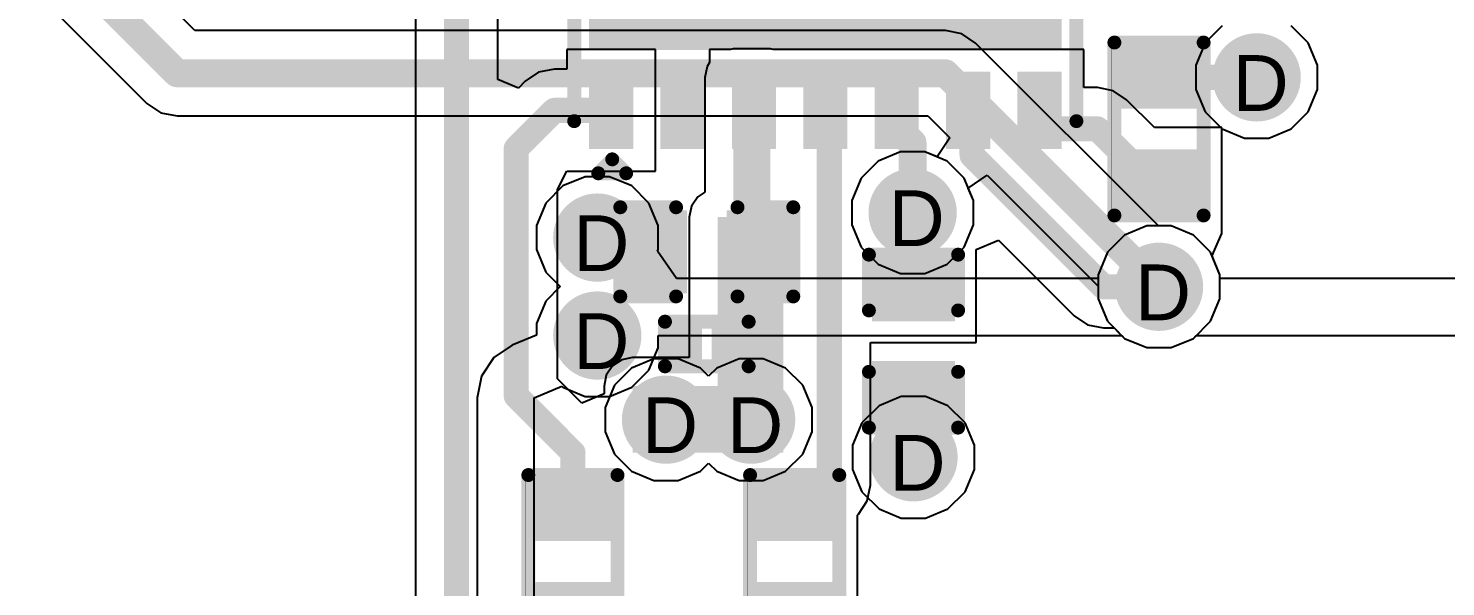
# Model space of a CAD drawing. Header units: inches. Extents: x 0 to 5401, y 0 to 5414.
# Drawn here: x 47.29 to 60.19, y 85.16 to 90.24 of the extents above; entities that cross this region are included whole.
import ezdxf

# ---------------------------------------------------------------- set-up
doc = ezdxf.new("R2010")
doc.units = ezdxf.units.IN
for name, color, linetype in [('Bottom Layer', 5, 'Continuous'), ('Bottom Solder', 6, 'Continuous'), ('Drill Drawing', 1, 'Continuous'), ('Layer 1', 16, 'Continuous'), ('Layer 2', 76, 'Continuous'), ('Top Layer', 1, 'Continuous'), ('Top Overlay', 2, 'Continuous'), ('Top Paste', 8, 'Continuous'), ('Top Solder', 216, 'Continuous'), ('Via Holes', 16, 'Continuous')]:
    doc.layers.add(name, color=color, linetype=linetype)
doc.styles.add('Arial', font='', dxfattribs={"height": 0.2})
doc.styles.get('Arial').set_extended_font_data('Arial')

# ---------------------------------------------------------------- blocks, each defined once
blk = doc.blocks.new('VSON_14_3_4_5__30')
at = {"layer": 'Top Layer'}
for points in [[(-1.1, 2.1), (-1.1, 1.8), (-1.7, 1.8), (-1.7, 2.1)], [(0.8, 2.1), (0.8, -2.1), (-0.8, -2.1), (-0.8, 2.1)], [(1.7, 2.1), (1.7, 1.8), (1.1, 1.8), (1.1, 2.1)], [(-1.1, 1.45), (-1.1, 1.15), (-1.7, 1.15), (-1.7, 1.45)], [(1.7, 1.45), (1.7, 1.15), (1.1, 1.15), (1.1, 1.45)], [(-1.1, 0.8), (-1.1, 0.5), (-1.7, 0.5), (-1.7, 0.8)], [(1.7, 0.8), (1.7, 0.5), (1.1, 0.5), (1.1, 0.8)], [(-1.1, 0.15), (-1.1, -0.15), (-1.7, -0.15), (-1.7, 0.15)], [(1.7, 0.15), (1.7, -0.15), (1.1, -0.15), (1.1, 0.15)], [(-1.1, -0.5), (-1.1, -0.8), (-1.7, -0.8), (-1.7, -0.5)], [(1.7, -0.5), (1.7, -0.8), (1.1, -0.8), (1.1, -0.5)], [(-1.1, -1.15), (-1.1, -1.45), (-1.7, -1.45), (-1.7, -1.15)], [(1.7, -1.15), (1.7, -1.45), (1.1, -1.45), (1.1, -1.15)], [(-1.1, -1.8), (-1.1, -2.1), (-1.7, -2.1), (-1.7, -1.8)], [(1.7, -1.8), (1.7, -2.1), (1.1, -2.1), (1.1, -1.8)]]:
    blk.add_hatch(color=1, dxfattribs=at).paths.add_polyline_path(points)
at = {"layer": 'Top Solder'}
for points in [[(-1.049, 2.151), (-1.049, 1.749), (-1.751, 1.749), (-1.751, 2.151)], [(0.851, 2.151), (0.851, -2.151), (-0.851, -2.151), (-0.851, 2.151)], [(1.751, 2.151), (1.751, 1.749), (1.049, 1.749), (1.049, 2.151)], [(-1.049, 1.501), (-1.049, 1.099), (-1.751, 1.099), (-1.751, 1.501)], [(1.751, 1.501), (1.751, 1.099), (1.049, 1.099), (1.049, 1.501)], [(-1.049, 0.851), (-1.049, 0.449), (-1.751, 0.449), (-1.751, 0.851)], [(1.751, 0.851), (1.751, 0.449), (1.049, 0.449), (1.049, 0.851)], [(-1.049, 0.201), (-1.049, -0.201), (-1.751, -0.201), (-1.751, 0.201)], [(1.751, 0.201), (1.751, -0.201), (1.049, -0.201), (1.049, 0.201)], [(-1.049, -0.449), (-1.049, -0.851), (-1.751, -0.851), (-1.751, -0.449)], [(1.751, -0.449), (1.751, -0.851), (1.049, -0.851), (1.049, -0.449)], [(-1.049, -1.099), (-1.049, -1.501), (-1.751, -1.501), (-1.751, -1.099)], [(1.751, -1.099), (1.751, -1.501), (1.049, -1.501), (1.049, -1.099)], [(-1.049, -1.749), (-1.049, -2.151), (-1.751, -2.151), (-1.751, -1.749)], [(1.751, -1.749), (1.751, -2.151), (1.049, -2.151), (1.049, -1.749)]]:
    blk.add_hatch(color=216, dxfattribs=at).paths.add_polyline_path(points)
at = {"layer": 'Top Overlay'}
for points in [[(-1.499, 2.286, 0.127, 0.127, 0), (1.473, 2.286, 0.127, 0.127, 0)], [(-1.974, 2.067, 0.127, 0.127, 0), (-1.847, 1.94, 0.127, 0.127, 0)], [(-1.974, 2.067, 0.127, 0.127, 0), (-1.974, 1.813, 0.127, 0.127, 0)], [(-1.847, 1.94, 0.127, 0.127, 0), (-1.974, 1.813, 0.127, 0.127, 0)], [(-1.499, -2.286, 0.127, 0.127, 0), (1.473, -2.286, 0.127, 0.127, 0)]]:
    blk.add_lwpolyline(points, format="xyseb", dxfattribs=at)
for points in [[(-1.53, 2.286, 0.0635, 0.0635, 1), (-1.467, 2.286, 0.0635, 0.0635, 1)], [(1.441, 2.286, 0.0635, 0.0635, 1), (1.505, 2.286, 0.0635, 0.0635, 1)], [(-2.005, 2.067, 0.0635, 0.0635, 1), (-1.942, 2.067, 0.0635, 0.0635, 1)], [(-2.005, 2.067, 0.0635, 0.0635, 1), (-1.942, 2.067, 0.0635, 0.0635, 1)], [(-1.878, 1.94, 0.0635, 0.0635, 1), (-1.815, 1.94, 0.0635, 0.0635, 1)], [(-1.878, 1.94, 0.0635, 0.0635, 1), (-1.815, 1.94, 0.0635, 0.0635, 1)], [(-2.005, 1.813, 0.0635, 0.0635, 1), (-1.942, 1.813, 0.0635, 0.0635, 1)], [(-2.005, 1.813, 0.0635, 0.0635, 1), (-1.942, 1.813, 0.0635, 0.0635, 1)], [(-1.53, -2.286, 0.0635, 0.0635, 1), (-1.467, -2.286, 0.0635, 0.0635, 1)], [(1.441, -2.286, 0.0635, 0.0635, 1), (1.505, -2.286, 0.0635, 0.0635, 1)]]:
    blk.add_lwpolyline(points, format="xyseb", close=True, dxfattribs=at)
blk = doc.blocks.new('R___0402_129')
at = {"layer": 'Top Layer'}
for points in [[(-0.699, -0.318), (-0.699, 0.317), (-0.241, 0.317), (-0.241, -0.318)], [(0.241, -0.318), (0.241, 0.317), (0.699, 0.317), (0.699, -0.318)]]:
    blk.add_hatch(color=1, dxfattribs=at).paths.add_polyline_path(points)
at = {"layer": 'Top Paste'}
for points in [[(-0.699, -0.318), (-0.699, 0.317), (-0.241, 0.317), (-0.241, -0.318)], [(0.241, -0.318), (0.241, 0.317), (0.699, 0.317), (0.699, -0.318)]]:
    blk.add_hatch(color=8, dxfattribs=at).paths.add_polyline_path(points)
at = {"layer": 'Top Solder'}
for points in [[(-0.754, -0.373), (-0.754, 0.373), (-0.186, 0.373), (-0.186, -0.373)], [(0.186, -0.373), (0.186, 0.373), (0.754, 0.373), (0.754, -0.373)]]:
    blk.add_hatch(color=216, dxfattribs=at).paths.add_polyline_path(points)
at = {"layer": 'Top Overlay'}
for points in [[(-0.787, -0.406, 0.127, 0.127, 0), (-0.787, 0.406, 0.127, 0.127, 0)], [(0.787, 0.406, 0.127, 0.127, 0), (-0.787, 0.406, 0.127, 0.127, 0)], [(0.787, -0.406, 0.127, 0.127, 0), (0.787, 0.406, 0.127, 0.127, 0)], [(0.787, -0.406, 0.127, 0.127, 0), (-0.787, -0.406, 0.127, 0.127, 0)], [(0.813, -0.432, 0.00323, 0.00323, 0), (-0.813, -0.432, 0.00323, 0.00323, 0)]]:
    blk.add_lwpolyline(points, format="xyseb", dxfattribs=at)
for points in [[(-0.819, 0.406, 0.0635, 0.0635, 1), (-0.756, 0.406, 0.0635, 0.0635, 1)], [(-0.819, 0.406, 0.0635, 0.0635, 1), (-0.756, 0.406, 0.0635, 0.0635, 1)], [(0.756, 0.406, 0.0635, 0.0635, 1), (0.819, 0.406, 0.0635, 0.0635, 1)], [(0.756, 0.406, 0.0635, 0.0635, 1), (0.819, 0.406, 0.0635, 0.0635, 1)], [(-0.819, -0.406, 0.0635, 0.0635, 1), (-0.756, -0.406, 0.0635, 0.0635, 1)], [(-0.819, -0.406, 0.0635, 0.0635, 1), (-0.756, -0.406, 0.0635, 0.0635, 1)], [(0.756, -0.406, 0.0635, 0.0635, 1), (0.819, -0.406, 0.0635, 0.0635, 1)], [(0.756, -0.406, 0.0635, 0.0635, 1), (0.819, -0.406, 0.0635, 0.0635, 1)], [(-0.814, -0.432, 0.00161, 0.00161, 1), (-0.812, -0.432, 0.00161, 0.00161, 1)], [(0.812, -0.432, 0.00161, 0.00161, 1), (0.814, -0.432, 0.00161, 0.00161, 1)]]:
    blk.add_lwpolyline(points, format="xyseb", close=True, dxfattribs=at)
blk = doc.blocks.new('R___0402_130')
at = {"layer": 'Top Layer'}
for points in [[(-0.699, -0.318), (-0.699, 0.317), (-0.241, 0.317), (-0.241, -0.318)], [(0.241, -0.318), (0.241, 0.317), (0.699, 0.317), (0.699, -0.318)]]:
    blk.add_hatch(color=1, dxfattribs=at).paths.add_polyline_path(points)
at = {"layer": 'Top Paste'}
for points in [[(-0.699, -0.318), (-0.699, 0.317), (-0.241, 0.317), (-0.241, -0.318)], [(0.241, -0.318), (0.241, 0.317), (0.699, 0.317), (0.699, -0.318)]]:
    blk.add_hatch(color=8, dxfattribs=at).paths.add_polyline_path(points)
at = {"layer": 'Top Solder'}
for points in [[(-0.754, -0.373), (-0.754, 0.373), (-0.186, 0.373), (-0.186, -0.373)], [(0.186, -0.373), (0.186, 0.373), (0.754, 0.373), (0.754, -0.373)]]:
    blk.add_hatch(color=216, dxfattribs=at).paths.add_polyline_path(points)
at = {"layer": 'Top Overlay'}
for points in [[(-0.787, -0.406, 0.127, 0.127, 0), (-0.787, 0.406, 0.127, 0.127, 0)], [(0.787, 0.406, 0.127, 0.127, 0), (-0.787, 0.406, 0.127, 0.127, 0)], [(0.787, -0.406, 0.127, 0.127, 0), (0.787, 0.406, 0.127, 0.127, 0)], [(0.787, -0.406, 0.127, 0.127, 0), (-0.787, -0.406, 0.127, 0.127, 0)], [(0.813, -0.432, 0.00323, 0.00323, 0), (-0.813, -0.432, 0.00323, 0.00323, 0)]]:
    blk.add_lwpolyline(points, format="xyseb", dxfattribs=at)
for points in [[(-0.819, 0.406, 0.0635, 0.0635, 1), (-0.756, 0.406, 0.0635, 0.0635, 1)], [(-0.819, 0.406, 0.0635, 0.0635, 1), (-0.756, 0.406, 0.0635, 0.0635, 1)], [(0.756, 0.406, 0.0635, 0.0635, 1), (0.819, 0.406, 0.0635, 0.0635, 1)], [(0.756, 0.406, 0.0635, 0.0635, 1), (0.819, 0.406, 0.0635, 0.0635, 1)], [(-0.819, -0.406, 0.0635, 0.0635, 1), (-0.756, -0.406, 0.0635, 0.0635, 1)], [(-0.819, -0.406, 0.0635, 0.0635, 1), (-0.756, -0.406, 0.0635, 0.0635, 1)], [(0.756, -0.406, 0.0635, 0.0635, 1), (0.819, -0.406, 0.0635, 0.0635, 1)], [(0.756, -0.406, 0.0635, 0.0635, 1), (0.819, -0.406, 0.0635, 0.0635, 1)], [(-0.814, -0.432, 0.00161, 0.00161, 1), (-0.812, -0.432, 0.00161, 0.00161, 1)], [(0.812, -0.432, 0.00161, 0.00161, 1), (0.814, -0.432, 0.00161, 0.00161, 1)]]:
    blk.add_lwpolyline(points, format="xyseb", close=True, dxfattribs=at)
blk = doc.blocks.new('R___0402_135')
at = {"layer": 'Top Layer'}
for points in [[(-0.699, -0.318), (-0.699, 0.317), (-0.241, 0.317), (-0.241, -0.318)], [(0.241, -0.318), (0.241, 0.317), (0.699, 0.317), (0.699, -0.318)]]:
    blk.add_hatch(color=1, dxfattribs=at).paths.add_polyline_path(points)
at = {"layer": 'Top Paste'}
for points in [[(-0.699, -0.318), (-0.699, 0.317), (-0.241, 0.317), (-0.241, -0.318)], [(0.241, -0.318), (0.241, 0.317), (0.699, 0.317), (0.699, -0.318)]]:
    blk.add_hatch(color=8, dxfattribs=at).paths.add_polyline_path(points)
at = {"layer": 'Top Solder'}
for points in [[(-0.754, -0.373), (-0.754, 0.373), (-0.186, 0.373), (-0.186, -0.373)], [(0.186, -0.373), (0.186, 0.373), (0.754, 0.373), (0.754, -0.373)]]:
    blk.add_hatch(color=216, dxfattribs=at).paths.add_polyline_path(points)
at = {"layer": 'Top Overlay'}
for points in [[(-0.787, -0.406, 0.127, 0.127, 0), (-0.787, 0.406, 0.127, 0.127, 0)], [(0.787, 0.406, 0.127, 0.127, 0), (-0.787, 0.406, 0.127, 0.127, 0)], [(0.787, -0.406, 0.127, 0.127, 0), (0.787, 0.406, 0.127, 0.127, 0)], [(0.787, -0.406, 0.127, 0.127, 0), (-0.787, -0.406, 0.127, 0.127, 0)], [(0.813, -0.432, 0.00323, 0.00323, 0), (-0.813, -0.432, 0.00323, 0.00323, 0)]]:
    blk.add_lwpolyline(points, format="xyseb", dxfattribs=at)
for points in [[(-0.819, 0.406, 0.0635, 0.0635, 1), (-0.756, 0.406, 0.0635, 0.0635, 1)], [(-0.819, 0.406, 0.0635, 0.0635, 1), (-0.756, 0.406, 0.0635, 0.0635, 1)], [(0.756, 0.406, 0.0635, 0.0635, 1), (0.819, 0.406, 0.0635, 0.0635, 1)], [(0.756, 0.406, 0.0635, 0.0635, 1), (0.819, 0.406, 0.0635, 0.0635, 1)], [(-0.819, -0.406, 0.0635, 0.0635, 1), (-0.756, -0.406, 0.0635, 0.0635, 1)], [(-0.819, -0.406, 0.0635, 0.0635, 1), (-0.756, -0.406, 0.0635, 0.0635, 1)], [(0.756, -0.406, 0.0635, 0.0635, 1), (0.819, -0.406, 0.0635, 0.0635, 1)], [(0.756, -0.406, 0.0635, 0.0635, 1), (0.819, -0.406, 0.0635, 0.0635, 1)], [(-0.814, -0.432, 0.00161, 0.00161, 1), (-0.812, -0.432, 0.00161, 0.00161, 1)], [(0.812, -0.432, 0.00161, 0.00161, 1), (0.814, -0.432, 0.00161, 0.00161, 1)]]:
    blk.add_lwpolyline(points, format="xyseb", close=True, dxfattribs=at)
blk = doc.blocks.new('DSN0603_2_223')
at = {"layer": 'Top Layer'}
for points in [[(-0.3, 0.12), (-0.1, 0.12), (-0.1, -0.12), (-0.3, -0.12)], [(0.1, 0.12), (0.3, 0.12), (0.3, -0.12), (0.1, -0.12)]]:
    blk.add_hatch(color=1, dxfattribs=at).paths.add_polyline_path(points)
at = {"layer": 'Top Paste'}
for points in [[(-0.3, 0.12), (-0.1, 0.12), (-0.1, -0.12), (-0.3, -0.12)], [(0.1, 0.12), (0.3, 0.12), (0.3, -0.12), (0.1, -0.12)]]:
    blk.add_hatch(color=8, dxfattribs=at).paths.add_polyline_path(points)
at = {"layer": 'Top Solder'}
for points in [[(-0.355, 0.175), (-0.045, 0.175), (-0.045, -0.175), (-0.355, -0.175)], [(0.045, 0.175), (0.355, 0.175), (0.355, -0.175), (0.045, -0.175)]]:
    blk.add_hatch(color=216, dxfattribs=at).paths.add_polyline_path(points)
at = {"layer": 'Top Overlay'}
for points in [[(-0.381, 0.203, 0.127, 0.127, 0), (-0.381, -0.203, 0.127, 0.127, 0)], [(0.381, 0.203, 0.127, 0.127, 0), (-0.381, 0.203, 0.127, 0.127, 0)], [(0.381, 0.203, 0.127, 0.127, 0), (0.381, -0.203, 0.127, 0.127, 0)], [(0.381, -0.203, 0.127, 0.127, 0), (-0.381, -0.203, 0.127, 0.127, 0)]]:
    blk.add_lwpolyline(points, format="xyseb", dxfattribs=at)
for points in [[(-0.413, 0.203, 0.0635, 0.0635, 1), (-0.349, 0.203, 0.0635, 0.0635, 1)], [(-0.413, 0.203, 0.0635, 0.0635, 1), (-0.349, 0.203, 0.0635, 0.0635, 1)], [(0.349, 0.203, 0.0635, 0.0635, 1), (0.413, 0.203, 0.0635, 0.0635, 1)], [(0.349, 0.203, 0.0635, 0.0635, 1), (0.413, 0.203, 0.0635, 0.0635, 1)], [(-0.413, -0.203, 0.0635, 0.0635, 1), (-0.349, -0.203, 0.0635, 0.0635, 1)], [(-0.413, -0.203, 0.0635, 0.0635, 1), (-0.349, -0.203, 0.0635, 0.0635, 1)], [(0.349, -0.203, 0.0635, 0.0635, 1), (0.413, -0.203, 0.0635, 0.0635, 1)], [(0.349, -0.203, 0.0635, 0.0635, 1), (0.413, -0.203, 0.0635, 0.0635, 1)]]:
    blk.add_lwpolyline(points, format="xyseb", close=True, dxfattribs=at)
blk = doc.blocks.new('C___0402_286')
at = {"layer": 'Top Layer'}
for points in [[(-0.699, -0.318), (-0.699, 0.318), (-0.241, 0.318), (-0.241, -0.318)], [(0.241, -0.318), (0.241, 0.318), (0.699, 0.318), (0.699, -0.318)]]:
    blk.add_hatch(color=1, dxfattribs=at).paths.add_polyline_path(points)
at = {"layer": 'Top Paste'}
for points in [[(-0.699, -0.318), (-0.699, 0.318), (-0.241, 0.318), (-0.241, -0.318)], [(0.241, -0.318), (0.241, 0.318), (0.699, 0.318), (0.699, -0.318)]]:
    blk.add_hatch(color=8, dxfattribs=at).paths.add_polyline_path(points)
at = {"layer": 'Top Solder'}
for points in [[(-0.758, -0.377), (-0.758, 0.377), (-0.181, 0.377), (-0.181, -0.377)], [(0.181, -0.377), (0.181, 0.377), (0.758, 0.377), (0.758, -0.377)]]:
    blk.add_hatch(color=216, dxfattribs=at).paths.add_polyline_path(points)
at = {"layer": 'Top Overlay'}
for points in [[(-0.787, 0.406, 0.127, 0.127, 0), (-0.279, 0.406, 0.127, 0.127, 0)], [(-0.787, 0.406, 0.127, 0.127, 0), (-0.787, -0.406, 0.127, 0.127, 0)], [(0.279, 0.406, 0.127, 0.127, 0), (0.787, 0.406, 0.127, 0.127, 0)], [(0.787, 0.406, 0.127, 0.127, 0), (0.787, -0.406, 0.127, 0.127, 0)], [(-0.787, -0.406, 0.127, 0.127, 0), (-0.279, -0.406, 0.127, 0.127, 0)], [(0.279, -0.406, 0.127, 0.127, 0), (0.787, -0.406, 0.127, 0.127, 0)]]:
    blk.add_lwpolyline(points, format="xyseb", dxfattribs=at)
for points in [[(-0.819, 0.406, 0.0635, 0.0635, 1), (-0.756, 0.406, 0.0635, 0.0635, 1)], [(-0.819, 0.406, 0.0635, 0.0635, 1), (-0.756, 0.406, 0.0635, 0.0635, 1)], [(-0.311, 0.406, 0.0635, 0.0635, 1), (-0.248, 0.406, 0.0635, 0.0635, 1)], [(0.248, 0.406, 0.0635, 0.0635, 1), (0.311, 0.406, 0.0635, 0.0635, 1)], [(0.756, 0.406, 0.0635, 0.0635, 1), (0.819, 0.406, 0.0635, 0.0635, 1)], [(0.756, 0.406, 0.0635, 0.0635, 1), (0.819, 0.406, 0.0635, 0.0635, 1)], [(-0.819, -0.406, 0.0635, 0.0635, 1), (-0.756, -0.406, 0.0635, 0.0635, 1)], [(-0.819, -0.406, 0.0635, 0.0635, 1), (-0.756, -0.406, 0.0635, 0.0635, 1)], [(-0.311, -0.406, 0.0635, 0.0635, 1), (-0.248, -0.406, 0.0635, 0.0635, 1)], [(0.248, -0.406, 0.0635, 0.0635, 1), (0.311, -0.406, 0.0635, 0.0635, 1)], [(0.756, -0.406, 0.0635, 0.0635, 1), (0.819, -0.406, 0.0635, 0.0635, 1)], [(0.756, -0.406, 0.0635, 0.0635, 1), (0.819, -0.406, 0.0635, 0.0635, 1)]]:
    blk.add_lwpolyline(points, format="xyseb", close=True, dxfattribs=at)
blk = doc.blocks.new('C___0402_289')
at = {"layer": 'Top Layer'}
for points in [[(-0.699, -0.318), (-0.699, 0.318), (-0.241, 0.318), (-0.241, -0.318)], [(0.241, -0.318), (0.241, 0.318), (0.699, 0.318), (0.699, -0.318)]]:
    blk.add_hatch(color=1, dxfattribs=at).paths.add_polyline_path(points)
at = {"layer": 'Top Paste'}
for points in [[(-0.699, -0.318), (-0.699, 0.318), (-0.241, 0.318), (-0.241, -0.318)], [(0.241, -0.318), (0.241, 0.318), (0.699, 0.318), (0.699, -0.318)]]:
    blk.add_hatch(color=8, dxfattribs=at).paths.add_polyline_path(points)
at = {"layer": 'Top Solder'}
for points in [[(-0.758, -0.377), (-0.758, 0.377), (-0.181, 0.377), (-0.181, -0.377)], [(0.181, -0.377), (0.181, 0.377), (0.758, 0.377), (0.758, -0.377)]]:
    blk.add_hatch(color=216, dxfattribs=at).paths.add_polyline_path(points)
at = {"layer": 'Top Overlay'}
for points in [[(-0.279, 0.406, 0.127, 0.127, 0), (-0.787, 0.406, 0.127, 0.127, 0)], [(-0.787, 0.406, 0.127, 0.127, 0), (-0.787, -0.406, 0.127, 0.127, 0)], [(0.787, 0.406, 0.127, 0.127, 0), (0.279, 0.406, 0.127, 0.127, 0)], [(0.787, 0.406, 0.127, 0.127, 0), (0.787, -0.406, 0.127, 0.127, 0)], [(-0.279, -0.406, 0.127, 0.127, 0), (-0.787, -0.406, 0.127, 0.127, 0)], [(0.787, -0.406, 0.127, 0.127, 0), (0.279, -0.406, 0.127, 0.127, 0)]]:
    blk.add_lwpolyline(points, format="xyseb", dxfattribs=at)
for points in [[(-0.819, 0.406, 0.0635, 0.0635, 1), (-0.756, 0.406, 0.0635, 0.0635, 1)], [(-0.819, 0.406, 0.0635, 0.0635, 1), (-0.756, 0.406, 0.0635, 0.0635, 1)], [(-0.311, 0.406, 0.0635, 0.0635, 1), (-0.248, 0.406, 0.0635, 0.0635, 1)], [(0.248, 0.406, 0.0635, 0.0635, 1), (0.311, 0.406, 0.0635, 0.0635, 1)], [(0.756, 0.406, 0.0635, 0.0635, 1), (0.819, 0.406, 0.0635, 0.0635, 1)], [(0.756, 0.406, 0.0635, 0.0635, 1), (0.819, 0.406, 0.0635, 0.0635, 1)], [(-0.819, -0.406, 0.0635, 0.0635, 1), (-0.756, -0.406, 0.0635, 0.0635, 1)], [(-0.819, -0.406, 0.0635, 0.0635, 1), (-0.756, -0.406, 0.0635, 0.0635, 1)], [(-0.311, -0.406, 0.0635, 0.0635, 1), (-0.248, -0.406, 0.0635, 0.0635, 1)], [(0.248, -0.406, 0.0635, 0.0635, 1), (0.311, -0.406, 0.0635, 0.0635, 1)], [(0.756, -0.406, 0.0635, 0.0635, 1), (0.819, -0.406, 0.0635, 0.0635, 1)], [(0.756, -0.406, 0.0635, 0.0635, 1), (0.819, -0.406, 0.0635, 0.0635, 1)]]:
    blk.add_lwpolyline(points, format="xyseb", close=True, dxfattribs=at)

msp = doc.modelspace()

# ---------------------------------------------------------------- hatches: boundary and pattern name
at = {"layer": 'Bottom Layer'}
h = msp.add_hatch(color=5, dxfattribs=at)
edge = h.paths.add_edge_path()
edge.add_arc((58.471, 89.797), 0.3, 0, 360)
h = msp.add_hatch(color=5, dxfattribs=at)
edge = h.paths.add_edge_path()
edge.add_arc((55.339, 88.565), 0.3, 0, 360)
h = msp.add_hatch(color=5, dxfattribs=at)
edge = h.paths.add_edge_path()
edge.add_arc((52.468, 88.338), 0.3, 0, 360)
h = msp.add_hatch(color=5, dxfattribs=at)
edge = h.paths.add_edge_path()
edge.add_arc((57.582, 87.89), 0.3, 0, 360)
h = msp.add_hatch(color=5, dxfattribs=at)
edge = h.paths.add_edge_path()
edge.add_arc((52.468, 87.446), 0.3, 0, 360)
h = msp.add_hatch(color=5, dxfattribs=at)
edge = h.paths.add_edge_path()
edge.add_arc((53.094, 86.68), 0.3, 0, 360)
h = msp.add_hatch(color=5, dxfattribs=at)
edge = h.paths.add_edge_path()
edge.add_arc((53.869, 86.68), 0.3, 0, 360)
h = msp.add_hatch(color=5, dxfattribs=at)
edge = h.paths.add_edge_path()
edge.add_arc((55.347, 86.337), 0.3, 0, 360)
at = {"layer": 'Bottom Solder'}
h = msp.add_hatch(color=6, dxfattribs=at)
edge = h.paths.add_edge_path()
edge.add_arc((58.471, 89.797), 0.402, 0, 360)
h = msp.add_hatch(color=6, dxfattribs=at)
edge = h.paths.add_edge_path()
edge.add_arc((55.339, 88.565), 0.402, 0, 360)
h = msp.add_hatch(color=6, dxfattribs=at)
edge = h.paths.add_edge_path()
edge.add_arc((52.468, 88.338), 0.402, 0, 360)
h = msp.add_hatch(color=6, dxfattribs=at)
edge = h.paths.add_edge_path()
edge.add_arc((57.582, 87.89), 0.402, 0, 360)
h = msp.add_hatch(color=6, dxfattribs=at)
edge = h.paths.add_edge_path()
edge.add_arc((52.468, 87.446), 0.402, 0, 360)
h = msp.add_hatch(color=6, dxfattribs=at)
edge = h.paths.add_edge_path()
edge.add_arc((53.094, 86.68), 0.402, 0, 360)
h = msp.add_hatch(color=6, dxfattribs=at)
edge = h.paths.add_edge_path()
edge.add_arc((53.869, 86.68), 0.402, 0, 360)
h = msp.add_hatch(color=6, dxfattribs=at)
edge = h.paths.add_edge_path()
edge.add_arc((55.347, 86.337), 0.402, 0, 360)
at = {"layer": 'Layer 1'}
h = msp.add_hatch(color=16, dxfattribs=at)
edge = h.paths.add_edge_path()
edge.add_arc((58.471, 89.797), 0.3, 0, 360)
h = msp.add_hatch(color=16, dxfattribs=at)
edge = h.paths.add_edge_path()
edge.add_arc((55.339, 88.565), 0.3, 0, 360)
h = msp.add_hatch(color=16, dxfattribs=at)
edge = h.paths.add_edge_path()
edge.add_arc((52.468, 88.338), 0.3, 0, 360)
h = msp.add_hatch(color=16, dxfattribs=at)
edge = h.paths.add_edge_path()
edge.add_arc((57.582, 87.89), 0.3, 0, 360)
h = msp.add_hatch(color=16, dxfattribs=at)
edge = h.paths.add_edge_path()
edge.add_arc((52.468, 87.446), 0.3, 0, 360)
h = msp.add_hatch(color=16, dxfattribs=at)
edge = h.paths.add_edge_path()
edge.add_arc((53.094, 86.68), 0.3, 0, 360)
h = msp.add_hatch(color=16, dxfattribs=at)
edge = h.paths.add_edge_path()
edge.add_arc((53.869, 86.68), 0.3, 0, 360)
h = msp.add_hatch(color=16, dxfattribs=at)
edge = h.paths.add_edge_path()
edge.add_arc((55.347, 86.337), 0.3, 0, 360)
at = {"layer": 'Layer 2'}
h = msp.add_hatch(color=76, dxfattribs=at)
edge = h.paths.add_edge_path()
edge.add_arc((58.471, 89.797), 0.3, 0, 360)
h = msp.add_hatch(color=76, dxfattribs=at)
edge = h.paths.add_edge_path()
edge.add_arc((55.339, 88.565), 0.3, 0, 360)
h = msp.add_hatch(color=76, dxfattribs=at)
edge = h.paths.add_edge_path()
edge.add_arc((52.468, 88.338), 0.3, 0, 360)
h = msp.add_hatch(color=76, dxfattribs=at)
edge = h.paths.add_edge_path()
edge.add_arc((57.582, 87.89), 0.3, 0, 360)
h = msp.add_hatch(color=76, dxfattribs=at)
edge = h.paths.add_edge_path()
edge.add_arc((52.468, 87.446), 0.3, 0, 360)
h = msp.add_hatch(color=76, dxfattribs=at)
edge = h.paths.add_edge_path()
edge.add_arc((53.094, 86.68), 0.3, 0, 360)
h = msp.add_hatch(color=76, dxfattribs=at)
edge = h.paths.add_edge_path()
edge.add_arc((53.869, 86.68), 0.3, 0, 360)
h = msp.add_hatch(color=76, dxfattribs=at)
edge = h.paths.add_edge_path()
edge.add_arc((55.347, 86.337), 0.3, 0, 360)
at = {"layer": 'Top Layer'}
h = msp.add_hatch(color=1, dxfattribs=at)
edge = h.paths.add_edge_path()
edge.add_arc((58.471, 89.797), 0.3, 0, 360)
for points in [[(53.706, 87.89), (54.044, 87.89), (54.044, 89.797), (53.706, 89.797)], [(53.565, 86.379), (54.163, 86.379), (54.163, 88.525), (53.565, 88.525)], [(52.79, 86.379), (54.163, 86.379), (54.163, 86.986), (52.79, 86.986)]]:
    msp.add_hatch(color=1, dxfattribs=at).paths.add_polyline_path(points)
h = msp.add_hatch(color=1, dxfattribs=at)
edge = h.paths.add_edge_path()
edge.add_arc((55.339, 88.565), 0.3, 0, 360)
h = msp.add_hatch(color=1, dxfattribs=at)
edge = h.paths.add_edge_path()
edge.add_arc((52.468, 88.338), 0.3, 0, 360)
h = msp.add_hatch(color=1, dxfattribs=at)
edge = h.paths.add_edge_path()
edge.add_arc((57.582, 87.89), 0.3, 0, 360)
h = msp.add_hatch(color=1, dxfattribs=at)
edge = h.paths.add_edge_path()
edge.add_arc((52.468, 87.446), 0.3, 0, 360)
h = msp.add_hatch(color=1, dxfattribs=at)
edge = h.paths.add_edge_path()
edge.add_arc((53.094, 86.68), 0.3, 0, 360)
h = msp.add_hatch(color=1, dxfattribs=at)
edge = h.paths.add_edge_path()
edge.add_arc((53.869, 86.68), 0.3, 0, 360)
h = msp.add_hatch(color=1, dxfattribs=at)
edge = h.paths.add_edge_path()
edge.add_arc((55.347, 86.337), 0.3, 0, 360)
at = {"layer": 'Top Solder'}
h = msp.add_hatch(color=216, dxfattribs=at)
edge = h.paths.add_edge_path()
edge.add_arc((58.471, 89.797), 0.402, 0, 360)
h = msp.add_hatch(color=216, dxfattribs=at)
edge = h.paths.add_edge_path()
edge.add_arc((55.339, 88.565), 0.402, 0, 360)
h = msp.add_hatch(color=216, dxfattribs=at)
edge = h.paths.add_edge_path()
edge.add_arc((52.468, 88.338), 0.402, 0, 360)
h = msp.add_hatch(color=216, dxfattribs=at)
edge = h.paths.add_edge_path()
edge.add_arc((57.582, 87.89), 0.402, 0, 360)
h = msp.add_hatch(color=216, dxfattribs=at)
edge = h.paths.add_edge_path()
edge.add_arc((52.468, 87.446), 0.402, 0, 360)
h = msp.add_hatch(color=216, dxfattribs=at)
edge = h.paths.add_edge_path()
edge.add_arc((53.094, 86.68), 0.402, 0, 360)
h = msp.add_hatch(color=216, dxfattribs=at)
edge = h.paths.add_edge_path()
edge.add_arc((53.869, 86.68), 0.402, 0, 360)
h = msp.add_hatch(color=216, dxfattribs=at)
edge = h.paths.add_edge_path()
edge.add_arc((55.347, 86.337), 0.402, 0, 360)
at = {"layer": 'Via Holes'}
h = msp.add_hatch(color=7, dxfattribs=at)
edge = h.paths.add_edge_path()
edge.add_arc((58.471, 89.797), 0.15, 0, 360)
h = msp.add_hatch(color=7, dxfattribs=at)
edge = h.paths.add_edge_path()
edge.add_arc((55.339, 88.565), 0.15, 0, 360)
h = msp.add_hatch(color=7, dxfattribs=at)
edge = h.paths.add_edge_path()
edge.add_arc((52.468, 88.338), 0.15, 0, 360)
h = msp.add_hatch(color=7, dxfattribs=at)
edge = h.paths.add_edge_path()
edge.add_arc((57.582, 87.89), 0.15, 0, 360)
h = msp.add_hatch(color=7, dxfattribs=at)
edge = h.paths.add_edge_path()
edge.add_arc((52.468, 87.446), 0.15, 0, 360)
h = msp.add_hatch(color=7, dxfattribs=at)
edge = h.paths.add_edge_path()
edge.add_arc((53.094, 86.68), 0.15, 0, 360)
h = msp.add_hatch(color=7, dxfattribs=at)
edge = h.paths.add_edge_path()
edge.add_arc((53.869, 86.68), 0.15, 0, 360)
h = msp.add_hatch(color=7, dxfattribs=at)
edge = h.paths.add_edge_path()
edge.add_arc((55.347, 86.337), 0.15, 0, 360)

# ---------------------------------------------------------------- linework, layer by layer
at = {"layer": 'Bottom Layer'}
for p, q in [((48.803, 90.223), (47.952, 91.074)), ((47.288, 90.639), (48.368, 89.56)), ((55.638, 90.223), (48.803, 90.223)), ((55.786, 90.193), (55.638, 90.223)), ((55.912, 90.109), (55.786, 90.193)), ((57.577, 88.444), (55.912, 90.109)), ((48.368, 89.56), (48.494, 89.475)), ((48.494, 89.475), (48.642, 89.446)), ((48.642, 89.446), (55.477, 89.446)), ((55.477, 89.446), (55.678, 89.245)), ((55.678, 89.245), (55.563, 89.072)), ((55.025, 89.035), (54.869, 88.879)), ((55.229, 89.119), (55.025, 89.035)), ((55.449, 89.119), (55.229, 89.119)), ((55.563, 89.072), (55.449, 89.119)), ((55.846, 88.789), (56.018, 88.905)), ((56.018, 88.905), (57.028, 87.895)), ((54.869, 88.879), (54.785, 88.676)), ((55.893, 88.676), (55.846, 88.789)), ((54.785, 88.676), (54.785, 88.455)), ((55.893, 88.455), (55.893, 88.676)), ((54.785, 88.455), (54.869, 88.252)), ((55.808, 88.252), (55.893, 88.455)), ((57.692, 88.444), (57.577, 88.444)), ((57.896, 88.36), (57.692, 88.444)), ((58.051, 88.204), (57.896, 88.36)), ((54.869, 88.252), (55.025, 88.096)), ((55.653, 88.096), (55.808, 88.252)), ((58.136, 88), (58.051, 88.204)), ((55.025, 88.096), (55.229, 88.011)), ((55.229, 88.011), (55.449, 88.011)), ((55.449, 88.011), (55.653, 88.096)), ((58.136, 87.78), (58.136, 88)), ((57.028, 87.895), (57.028, 87.78)), ((57.028, 87.78), (57.112, 87.576)), ((58.051, 87.576), (58.136, 87.78)), ((57.112, 87.576), (57.268, 87.42)), ((57.896, 87.42), (58.051, 87.576)), ((57.268, 87.42), (57.472, 87.336)), ((57.692, 87.336), (57.896, 87.42)), ((52.984, 87.234), (52.78, 87.15)), ((53.204, 87.234), (52.984, 87.234)), ((53.408, 87.15), (53.204, 87.234)), ((53.759, 87.234), (53.555, 87.15)), ((53.979, 87.234), (53.759, 87.234)), ((54.183, 87.15), (53.979, 87.234)), ((57.472, 87.336), (57.692, 87.336)), ((52.78, 87.15), (52.625, 86.994)), ((53.481, 87.076), (53.408, 87.15)), ((53.555, 87.15), (53.481, 87.076)), ((54.338, 86.994), (54.183, 87.15)), ((52.625, 86.994), (52.54, 86.79)), ((54.423, 86.79), (54.338, 86.994)), ((52.54, 86.79), (52.54, 86.57)), ((54.423, 86.57), (54.423, 86.79)), ((52.54, 86.57), (52.625, 86.366)), ((54.338, 86.366), (54.423, 86.57)), ((52.625, 86.366), (52.78, 86.211)), ((54.183, 86.211), (54.338, 86.366)), ((52.78, 86.211), (52.984, 86.126)), ((53.204, 86.126), (53.408, 86.211)), ((53.408, 86.211), (53.481, 86.284)), ((53.481, 86.284), (53.555, 86.211)), ((53.555, 86.211), (53.759, 86.126)), ((53.979, 86.126), (54.183, 86.211)), ((52.984, 86.126), (53.204, 86.126)), ((53.759, 86.126), (53.979, 86.126))]:
    msp.add_line(p, q, dxfattribs=at)
for points in [[(47.563, 90.913, 0.254, 0.254, 0), (48.642, 89.834, 0.254, 0.254, 0)], [(48.642, 89.834, 0.254, 0.254, 0), (55.638, 89.834, 0.254, 0.254, 0)], [(55.638, 89.834, 0.254, 0.254, 0), (57.582, 87.89, 0.254, 0.254, 0)]]:
    msp.add_lwpolyline(points, format="xyseb", dxfattribs=at)
for points in [[(48.579, 89.834, 0.127, 0.127, 1), (48.706, 89.834, 0.127, 0.127, 1)], [(48.579, 89.834, 0.127, 0.127, 1), (48.706, 89.834, 0.127, 0.127, 1)], [(55.574, 89.834, 0.127, 0.127, 1), (55.701, 89.834, 0.127, 0.127, 1)], [(55.574, 89.834, 0.127, 0.127, 1), (55.701, 89.834, 0.127, 0.127, 1)], [(57.518, 87.89, 0.127, 0.127, 1), (57.645, 87.89, 0.127, 0.127, 1)]]:
    msp.add_lwpolyline(points, format="xyseb", close=True, dxfattribs=at)
at = {"layer": 'Layer 1'}
for p, q in [((55.025, 89.035), (54.869, 88.879)), ((55.229, 89.119), (55.025, 89.035)), ((55.449, 89.119), (55.229, 89.119)), ((55.653, 89.035), (55.449, 89.119)), ((55.808, 88.879), (55.653, 89.035)), ((54.869, 88.879), (54.785, 88.676)), ((55.893, 88.676), (55.808, 88.879)), ((54.785, 88.676), (54.785, 88.455)), ((55.893, 88.455), (55.893, 88.676)), ((54.785, 88.455), (54.869, 88.252)), ((55.808, 88.252), (55.893, 88.455)), ((57.472, 88.444), (57.268, 88.36)), ((57.692, 88.444), (57.472, 88.444)), ((57.896, 88.36), (57.692, 88.444)), ((57.268, 88.36), (57.112, 88.204)), ((58.051, 88.204), (57.896, 88.36)), ((54.869, 88.252), (55.025, 88.096)), ((55.653, 88.096), (55.808, 88.252)), ((57.112, 88.204), (57.028, 88)), ((58.136, 88), (58.051, 88.204)), ((55.025, 88.096), (55.229, 88.011)), ((55.229, 88.011), (55.449, 88.011)), ((55.449, 88.011), (55.653, 88.096)), ((57.028, 88), (57.028, 87.78)), ((58.136, 87.78), (58.136, 88)), ((57.028, 87.78), (57.112, 87.576)), ((58.051, 87.576), (58.136, 87.78)), ((57.112, 87.576), (57.268, 87.42)), ((57.896, 87.42), (58.051, 87.576)), ((57.268, 87.42), (57.472, 87.336)), ((57.692, 87.336), (57.896, 87.42)), ((52.984, 87.234), (52.78, 87.15)), ((53.204, 87.234), (52.984, 87.234)), ((53.408, 87.15), (53.204, 87.234)), ((53.759, 87.234), (53.555, 87.15)), ((53.979, 87.234), (53.759, 87.234)), ((54.183, 87.15), (53.979, 87.234)), ((57.472, 87.336), (57.692, 87.336)), ((52.78, 87.15), (52.625, 86.994)), ((53.481, 87.076), (53.408, 87.15)), ((53.555, 87.15), (53.481, 87.076)), ((54.338, 86.994), (54.183, 87.15)), ((52.625, 86.994), (52.54, 86.79)), ((54.423, 86.79), (54.338, 86.994)), ((52.54, 86.79), (52.54, 86.57)), ((54.423, 86.57), (54.423, 86.79)), ((52.54, 86.57), (52.625, 86.366)), ((54.338, 86.366), (54.423, 86.57)), ((52.625, 86.366), (52.78, 86.211)), ((54.183, 86.211), (54.338, 86.366)), ((52.78, 86.211), (52.984, 86.126)), ((53.204, 86.126), (53.408, 86.211)), ((53.408, 86.211), (53.481, 86.284)), ((53.481, 86.284), (53.555, 86.211)), ((53.555, 86.211), (53.759, 86.126)), ((53.979, 86.126), (54.183, 86.211)), ((52.984, 86.126), (53.204, 86.126)), ((53.759, 86.126), (53.979, 86.126))]:
    msp.add_line(p, q, dxfattribs=at)
at = {"layer": 'Layer 2'}
for p, q in [((58.157, 90.267), (58.001, 90.111)), ((58.94, 90.111), (58.785, 90.267)), ((58.001, 90.111), (57.917, 89.907)), ((59.025, 89.907), (58.94, 90.111)), ((57.917, 89.907), (57.917, 89.687)), ((59.025, 89.687), (59.025, 89.907)), ((57.917, 89.687), (58.001, 89.483)), ((58.94, 89.483), (59.025, 89.687)), ((58.001, 89.483), (58.157, 89.327)), ((58.785, 89.327), (58.94, 89.483)), ((58.157, 89.327), (58.361, 89.243)), ((58.581, 89.243), (58.785, 89.327)), ((58.361, 89.243), (58.581, 89.243)), ((52.155, 88.808), (51.999, 88.652)), ((52.358, 88.892), (52.155, 88.808)), ((52.579, 88.892), (52.358, 88.892)), ((52.782, 88.808), (52.579, 88.892)), ((52.938, 88.652), (52.782, 88.808)), ((51.999, 88.652), (51.914, 88.448)), ((53.022, 88.448), (52.938, 88.652)), ((51.914, 88.448), (51.914, 88.228)), ((53.022, 88.228), (53.022, 88.448)), ((57.472, 88.444), (57.268, 88.36)), ((57.692, 88.444), (57.472, 88.444)), ((57.896, 88.36), (57.692, 88.444)), ((57.268, 88.36), (57.112, 88.204)), ((58.051, 88.204), (57.896, 88.36)), ((51.914, 88.228), (51.999, 88.024)), ((53.017, 88.215), (53.022, 88.228)), ((53.188, 87.964), (53.017, 88.215)), ((57.112, 88.204), (57.028, 88)), ((58.136, 88), (58.051, 88.204)), ((51.999, 88.024), (52.131, 87.892)), ((57.028, 88), (57.028, 87.964)), ((58.136, 87.964), (58.136, 88)), ((52.131, 87.892), (51.999, 87.759)), ((57.028, 87.964), (53.188, 87.964)), ((73.163, 87.964), (58.136, 87.964)), ((51.999, 87.759), (51.914, 87.556)), ((51.914, 87.556), (51.914, 87.449)), ((51.694, 87.358), (51.526, 87.245)), ((51.914, 87.449), (51.694, 87.358)), ((51.694, 87.358), (51.694, 87.358)), ((53.022, 87.335), (53.022, 87.446)), ((53.022, 87.446), (57.243, 87.446)), ((57.243, 87.446), (57.268, 87.42)), ((57.268, 87.42), (57.472, 87.336)), ((57.692, 87.336), (57.896, 87.42)), ((57.896, 87.42), (57.921, 87.446)), ((57.921, 87.446), (73.329, 87.446)), ((51.526, 87.245), (51.414, 87.077)), ((52.938, 87.132), (53.022, 87.335)), ((57.472, 87.336), (57.692, 87.336)), ((52.782, 86.976), (52.938, 87.132)), ((51.414, 87.077), (51.374, 86.879)), ((51.892, 86.879), (52.146, 86.984)), ((52.146, 86.984), (52.155, 86.976)), ((52.155, 86.976), (52.358, 86.892)), ((52.579, 86.892), (52.782, 86.976)), ((51.374, 86.879), (51.374, 73.028)), ((51.892, 72.51), (51.892, 86.879)), ((52.358, 86.892), (52.579, 86.892)), ((55.236, 86.891), (55.033, 86.807)), ((55.457, 86.891), (55.236, 86.891)), ((55.66, 86.807), (55.457, 86.891)), ((55.033, 86.807), (54.877, 86.651)), ((55.816, 86.651), (55.66, 86.807)), ((54.877, 86.651), (54.793, 86.448)), ((55.901, 86.448), (55.816, 86.651)), ((54.793, 86.448), (54.793, 86.227)), ((55.901, 86.227), (55.901, 86.448)), ((54.793, 86.227), (54.877, 86.023)), ((55.816, 86.023), (55.901, 86.227)), ((54.877, 86.023), (55.033, 85.868)), ((55.66, 85.868), (55.816, 86.023)), ((55.033, 85.868), (55.236, 85.783)), ((55.457, 85.783), (55.66, 85.868)), ((55.236, 85.783), (55.457, 85.783))]:
    msp.add_line(p, q, dxfattribs=at)
at = {"layer": 'Top Layer'}
for p, q in [((50.812, 91.813), (50.812, 77.164)), ((51.563, 89.778), (51.563, 91.658)), ((52.998, 90.051), (52.19, 90.051)), ((52.19, 90.051), (52.19, 89.873)), ((52.998, 88.943), (52.998, 90.051)), ((53.681, 90.051), (53.49, 90.051)), ((53.49, 90.051), (53.49, 89.931)), ((53.706, 90.056), (53.681, 90.051)), ((54.044, 90.056), (53.706, 90.056)), ((54.069, 90.051), (54.044, 90.056)), ((56.898, 90.051), (54.069, 90.051)), ((56.898, 89.704), (56.898, 90.051)), ((51.934, 89.844), (51.813, 89.763)), ((52.078, 89.873), (51.934, 89.844)), ((52.19, 89.873), (52.078, 89.873)), ((53.467, 89.896), (53.447, 89.797)), ((53.49, 89.931), (53.467, 89.896)), ((51.75, 89.7), (51.563, 89.778)), ((51.813, 89.763), (51.75, 89.7)), ((53.447, 89.797), (53.447, 88.752)), ((57.022, 89.704), (56.898, 89.704)), ((57.165, 89.675), (57.022, 89.704)), ((57.287, 89.594), (57.165, 89.675)), ((57.541, 89.34), (57.287, 89.594)), ((58.153, 89.34), (57.541, 89.34)), ((58.153, 88.375), (58.153, 89.34)), ((52.106, 88.775), (52.19, 88.943)), ((52.19, 88.943), (52.998, 88.943)), ((52.106, 87.051), (52.106, 88.775)), ((53.382, 88.708), (53.326, 88.624)), ((53.447, 88.752), (53.382, 88.708)), ((53.326, 88.624), (53.306, 88.525)), ((53.306, 88.525), (53.306, 87.245)), ((55.918, 88.23), (56.121, 88.314)), ((56.121, 88.314), (56.81, 87.625)), ((58.077, 88.201), (58.153, 88.375)), ((58.153, 88.375), (58.153, 88.375)), ((58.153, 88.375), (58.153, 88.375)), ((55.918, 87.382), (55.918, 88.23)), ((58.065, 88.171), (58.077, 88.201)), ((58.136, 88), (58.065, 88.171)), ((58.136, 87.78), (58.136, 88)), ((58.051, 87.576), (58.136, 87.78)), ((56.81, 87.625), (56.932, 87.543)), ((56.932, 87.543), (57.076, 87.515)), ((57.076, 87.515), (57.174, 87.515)), ((57.174, 87.515), (57.268, 87.42)), ((57.896, 87.42), (58.051, 87.576)), ((54.955, 86.084), (54.955, 87.382)), ((54.955, 87.382), (55.918, 87.382)), ((57.268, 87.42), (57.472, 87.336)), ((57.692, 87.336), (57.896, 87.42)), ((52.79, 87.245), (52.691, 87.225)), ((53.306, 87.245), (52.79, 87.245)), ((57.472, 87.336), (57.692, 87.336)), ((52.607, 87.169), (52.55, 87.085)), ((52.691, 87.225), (52.607, 87.169)), ((52.327, 86.83), (52.106, 87.051)), ((52.55, 87.085), (52.531, 86.986)), ((52.531, 86.986), (52.531, 86.914)), ((52.531, 86.914), (52.327, 86.83)), ((54.926, 85.94), (54.955, 86.084)), ((54.845, 85.818), (54.926, 85.94)), ((54.836, 85.81), (54.845, 85.818)), ((54.836, 85.376), (54.836, 85.81)), ((54.836, 84.436), (54.836, 85.376))]:
    msp.add_line(p, q, dxfattribs=at)
for points in [[(51.187, 77.164, 0.229, 0.229, 0), (51.187, 91.813, 0.229, 0.229, 0)], [(57.582, 89.797, 0.229, 0.229, 0), (58.471, 89.797, 0.229, 0.229, 0)], [(51.73, 89.149, 0.229, 0.229, 0), (52.078, 89.497, 0.229, 0.229, 0)], [(52.078, 89.497, 0.229, 0.229, 0), (52.594, 89.497, 0.229, 0.229, 0)], [(54.544, 89.497, 0.229, 0.229, 0), (54.58, 89.462, 0.229, 0.229, 0)], [(54.58, 86.084, 0.229, 0.229, 0), (54.58, 89.462, 0.229, 0.229, 0)], [(55.194, 89.347, 0.254, 0.254, 0), (55.194, 89.497, 0.254, 0.254, 0)], [(55.844, 89.497, 0.229, 0.229, 0), (55.88, 89.461, 0.229, 0.229, 0)], [(55.88, 89.086, 0.229, 0.229, 0), (55.88, 89.461, 0.229, 0.229, 0)], [(56.494, 89.364, 0.229, 0.229, 0), (56.494, 89.497, 0.229, 0.229, 0)], [(55.194, 89.347, 0.254, 0.254, 0), (55.339, 89.202, 0.254, 0.254, 0)], [(56.494, 89.364, 0.229, 0.229, 0), (56.53, 89.328, 0.229, 0.229, 0)], [(56.53, 89.328, 0.229, 0.229, 0), (57.022, 89.328, 0.229, 0.229, 0)], [(57.022, 89.328, 0.229, 0.229, 0), (57.478, 88.872, 0.229, 0.229, 0)], [(55.339, 88.565, 0.254, 0.254, 0), (55.339, 89.202, 0.254, 0.254, 0)], [(51.73, 86.896, 0.229, 0.229, 0), (51.73, 89.149, 0.229, 0.229, 0)], [(55.88, 89.086, 0.229, 0.229, 0), (57.076, 87.89, 0.229, 0.229, 0)], [(57.478, 88.872, 0.229, 0.229, 0), (57.567, 88.872, 0.229, 0.229, 0)], [(55.343, 88.554, 0.254, 0.254, 0), (55.347, 88.558, 0.254, 0.254, 0)], [(55.343, 87.869, 0.254, 0.254, 0), (55.343, 88.554, 0.254, 0.254, 0)], [(57.076, 87.89, 0.229, 0.229, 0), (57.582, 87.89, 0.229, 0.229, 0)], [(55.343, 87.869, 0.254, 0.254, 0), (55.347, 87.865, 0.254, 0.254, 0)], [(51.73, 86.896, 0.229, 0.229, 0), (52.246, 86.379, 0.229, 0.229, 0)], [(55.347, 86.337, 0.229, 0.229, 0), (55.347, 86.925, 0.229, 0.229, 0)], [(52.246, 85.858, 0.229, 0.229, 0), (52.246, 86.379, 0.229, 0.229, 0)], [(54.354, 85.858, 0.229, 0.229, 0), (54.58, 86.084, 0.229, 0.229, 0)], [(54.265, 85.858, 0.229, 0.229, 0), (54.354, 85.858, 0.229, 0.229, 0)]]:
    msp.add_lwpolyline(points, format="xyseb", dxfattribs=at)
for points in [[(57.525, 89.797, 0.114, 0.114, 1), (57.639, 89.797, 0.114, 0.114, 1)], [(58.414, 89.797, 0.114, 0.114, 1), (58.528, 89.797, 0.114, 0.114, 1)], [(52.021, 89.497, 0.114, 0.114, 1), (52.135, 89.497, 0.114, 0.114, 1)], [(52.021, 89.497, 0.114, 0.114, 1), (52.135, 89.497, 0.114, 0.114, 1)], [(52.537, 89.497, 0.114, 0.114, 1), (52.651, 89.497, 0.114, 0.114, 1)], [(54.487, 89.497, 0.114, 0.114, 1), (54.601, 89.497, 0.114, 0.114, 1)], [(54.522, 89.462, 0.114, 0.114, 1), (54.637, 89.462, 0.114, 0.114, 1)], [(54.522, 89.462, 0.114, 0.114, 1), (54.637, 89.462, 0.114, 0.114, 1)], [(55.131, 89.497, 0.127, 0.127, 1), (55.258, 89.497, 0.127, 0.127, 1)], [(55.787, 89.497, 0.114, 0.114, 1), (55.901, 89.497, 0.114, 0.114, 1)], [(55.823, 89.461, 0.114, 0.114, 1), (55.937, 89.461, 0.114, 0.114, 1)], [(55.823, 89.461, 0.114, 0.114, 1), (55.937, 89.461, 0.114, 0.114, 1)], [(56.437, 89.497, 0.114, 0.114, 1), (56.551, 89.497, 0.114, 0.114, 1)], [(55.131, 89.347, 0.127, 0.127, 1), (55.258, 89.347, 0.127, 0.127, 1)], [(55.131, 89.347, 0.127, 0.127, 1), (55.258, 89.347, 0.127, 0.127, 1)], [(56.437, 89.364, 0.114, 0.114, 1), (56.551, 89.364, 0.114, 0.114, 1)], [(56.437, 89.364, 0.114, 0.114, 1), (56.551, 89.364, 0.114, 0.114, 1)], [(56.473, 89.328, 0.114, 0.114, 1), (56.587, 89.328, 0.114, 0.114, 1)], [(56.473, 89.328, 0.114, 0.114, 1), (56.587, 89.328, 0.114, 0.114, 1)], [(56.965, 89.328, 0.114, 0.114, 1), (57.079, 89.328, 0.114, 0.114, 1)], [(56.965, 89.328, 0.114, 0.114, 1), (57.079, 89.328, 0.114, 0.114, 1)], [(55.275, 89.202, 0.127, 0.127, 1), (55.402, 89.202, 0.127, 0.127, 1)], [(55.275, 89.202, 0.127, 0.127, 1), (55.402, 89.202, 0.127, 0.127, 1)], [(51.673, 89.149, 0.114, 0.114, 1), (51.787, 89.149, 0.114, 0.114, 1)], [(51.673, 89.149, 0.114, 0.114, 1), (51.787, 89.149, 0.114, 0.114, 1)], [(55.823, 89.086, 0.114, 0.114, 1), (55.937, 89.086, 0.114, 0.114, 1)], [(55.823, 89.086, 0.114, 0.114, 1), (55.937, 89.086, 0.114, 0.114, 1)], [(57.421, 88.872, 0.114, 0.114, 1), (57.535, 88.872, 0.114, 0.114, 1)], [(57.421, 88.872, 0.114, 0.114, 1), (57.535, 88.872, 0.114, 0.114, 1)], [(57.51, 88.872, 0.114, 0.114, 1), (57.624, 88.872, 0.114, 0.114, 1)], [(55.275, 88.565, 0.127, 0.127, 1), (55.402, 88.565, 0.127, 0.127, 1)], [(55.279, 88.554, 0.127, 0.127, 1), (55.406, 88.554, 0.127, 0.127, 1)], [(55.279, 88.554, 0.127, 0.127, 1), (55.406, 88.554, 0.127, 0.127, 1)], [(55.283, 88.558, 0.127, 0.127, 1), (55.41, 88.558, 0.127, 0.127, 1)], [(57.019, 87.89, 0.114, 0.114, 1), (57.133, 87.89, 0.114, 0.114, 1)], [(57.019, 87.89, 0.114, 0.114, 1), (57.133, 87.89, 0.114, 0.114, 1)], [(57.525, 87.89, 0.114, 0.114, 1), (57.639, 87.89, 0.114, 0.114, 1)], [(55.279, 87.869, 0.127, 0.127, 1), (55.406, 87.869, 0.127, 0.127, 1)], [(55.279, 87.869, 0.127, 0.127, 1), (55.406, 87.869, 0.127, 0.127, 1)], [(55.283, 87.865, 0.127, 0.127, 1), (55.41, 87.865, 0.127, 0.127, 1)], [(51.673, 86.896, 0.114, 0.114, 1), (51.787, 86.896, 0.114, 0.114, 1)], [(51.673, 86.896, 0.114, 0.114, 1), (51.787, 86.896, 0.114, 0.114, 1)], [(55.289, 86.925, 0.114, 0.114, 1), (55.404, 86.925, 0.114, 0.114, 1)], [(52.189, 86.379, 0.114, 0.114, 1), (52.304, 86.379, 0.114, 0.114, 1)], [(52.189, 86.379, 0.114, 0.114, 1), (52.304, 86.379, 0.114, 0.114, 1)], [(55.289, 86.337, 0.114, 0.114, 1), (55.404, 86.337, 0.114, 0.114, 1)], [(54.522, 86.084, 0.114, 0.114, 1), (54.637, 86.084, 0.114, 0.114, 1)], [(54.522, 86.084, 0.114, 0.114, 1), (54.637, 86.084, 0.114, 0.114, 1)], [(52.189, 85.858, 0.114, 0.114, 1), (52.304, 85.858, 0.114, 0.114, 1)], [(54.208, 85.858, 0.114, 0.114, 1), (54.322, 85.858, 0.114, 0.114, 1)], [(54.297, 85.858, 0.114, 0.114, 1), (54.411, 85.858, 0.114, 0.114, 1)], [(54.297, 85.858, 0.114, 0.114, 1), (54.411, 85.858, 0.114, 0.114, 1)]]:
    msp.add_lwpolyline(points, format="xyseb", close=True, dxfattribs=at)

# ---------------------------------------------------------------- block references
for name, p, rotation in [('VSON_14_3_4_5__30', (54.544, 90.897), 90), ('R___0402_135', (57.582, 89.327), 270), ('C___0402_289', (53.465, 88.208), 180), ('C___0402_286', (55.347, 87.395), 90), ('DSN0603_2_223', (53.465, 87.369), 180), ('R___0402_129', (52.246, 85.388), 270), ('R___0402_130', (54.265, 85.388), 270)]:
    msp.add_blockref(name, p, dxfattribs=dict(rotation=rotation))

# ---------------------------------------------------------------- texts
at = {"layer": 'Drill Drawing', "style": 'Arial'}
for p in [(58.251, 89.492), (55.119, 88.261), (52.248, 88.033), (57.362, 87.585), (52.248, 87.141), (52.874, 86.375), (53.649, 86.375), (55.127, 86.033)]:
    msp.add_text('D', height=0.508, dxfattribs=at).set_placement(p)

doc.saveas('drawing.dxf')
